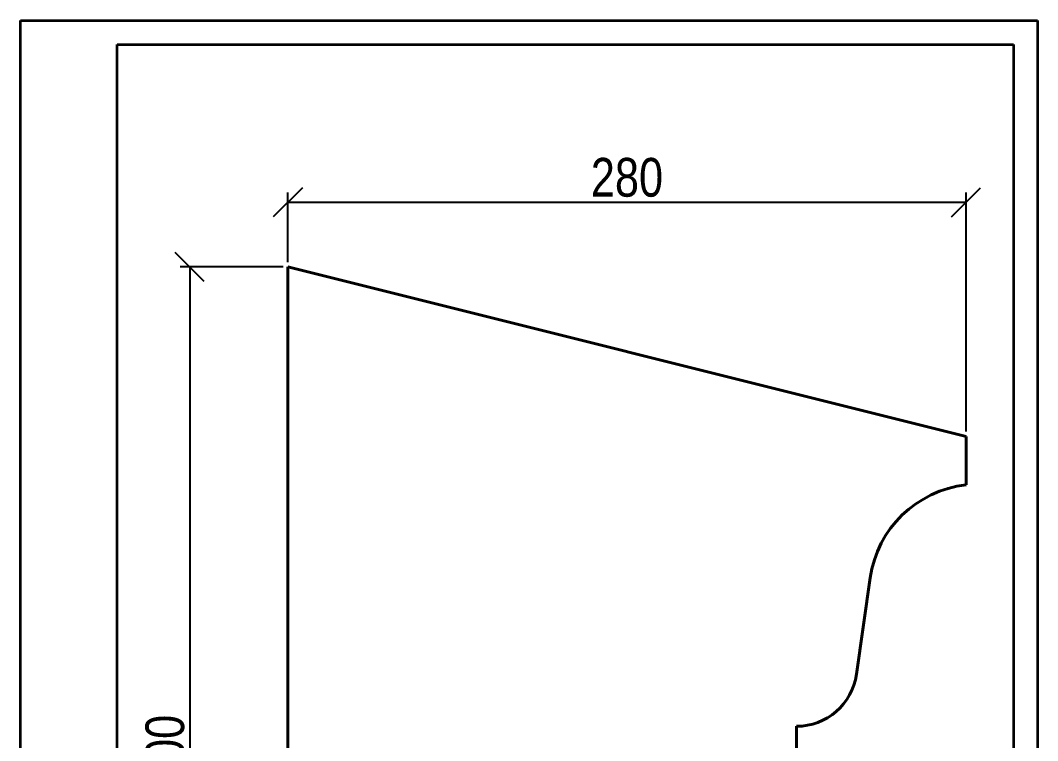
# Model space of a CAD drawing. Header units: millimetres. Extents: x 0 to 420, y 0 to 594.
# Drawn here: x 0 to 420, y 296.6 to 594 of the extents above; entities that cross this region are included whole.
import ezdxf

# ---------------------------------------------------------------- set-up
doc = ezdxf.new("R2010")
doc.units = ezdxf.units.MM
doc.layers.get('0').update_dxf_attribs({"lineweight": 35})
doc.layers.add('архио', color=252, linetype='Continuous', lineweight=40)
doc.layers.add('Размеры', color=5, linetype='Continuous', lineweight=9)
doc.styles.add('Размер', font='ARIAL.TTF', dxfattribs={"width": 0.8})
doc.dimstyles.new('M 1-1_h16_(M 1-4)', dxfattribs={"dimtxt": 16, "dimasz": 12, "dimexe": 4, "dimexo": 2, "dimgap": 2, "dimtad": 1, "dimdec": 0, "dimtxsty": 'Размер', "dimblk": 'OBLIQUE', "dimcen": 2.5, "dimadec": 0, "dimazin": 0, "dimtfac": 1, "dimtdec": 0, "dimtmove": 0, "dimatfit": 3, "dimfxl": 0, "dimarcsym": 0})

# ---------------------------------------------------------------- blocks, each defined once
blk = doc.blocks.new('A$C49AA496E')
for p, q in [((-5.684341886080801e-14, -2.788019628496841e-07), (-5.684341886080801e-14, 296.999999721198)), ((-5.684341886080801e-14, 296.999999721198), (210, 296.999999721198)), ((210, 296.999999721198), (210, -2.788019628496841e-07)), ((20, 4.999999721198037), (20, 291.999999721198)), ((20, 291.999999721198), (205, 291.9999997211971)), ((205, 291.999999721198), (205, 4.999999721198037))]:
    blk.add_line(p, q)
blk = doc.blocks.new('_Oblique')
at = {"color": 0, "linetype": 'ByBlock', "lineweight": -2}
blk.add_line((-0.5, -0.5), (0.5, 0.5), dxfattribs=at)
blk = doc.blocks.new('*D43')
at = {"layer": 'Defpoints', "color": 0}
for p in [(390.4397524414853, 518.9236713349082), (110.4397524480191, 492.2148211915346), (390.4397524414853, 422.2148211914928)]:
    blk.add_point(p, dxfattribs=at)
at = {"layer": 'Размеры', "color": 0, "lineweight": -2}
for p, q in [((110.4397524480191, 494.2148211915346), (110.4397524480191, 522.9236713349082)), ((390.4397524414853, 424.2148211914928), (390.4397524414853, 522.9236713349082)), ((110.4397524480191, 518.9236713349082), (390.4397524414853, 518.9236713349082))]:
    blk.add_line(p, q, dxfattribs=at)
at = {"layer": 'Размеры', "color": 0, "lineweight": -2, "xscale": 12, "yscale": 12, "zscale": 12, "rotation": 180}
blk.add_blockref('_Oblique', (110.4397524480191, 518.9236713349082), dxfattribs=at)
at = {"layer": 'Размеры', "color": 0, "lineweight": -2, "xscale": 12, "yscale": 12, "zscale": 12}
blk.add_blockref('_Oblique', (390.4397524414853, 518.9236713349082), dxfattribs=at)
at = {"layer": 'Размеры', "color": 0, "insert": (250.4397524447522, 529.0928391384554), "char_height": 16, "attachment_point": 5, "style": 'Размер'}
blk.add_mtext('280', dxfattribs=at)
blk = doc.blocks.new('*D44')
at = {"layer": 'Defpoints', "color": 0}
for p in [(110.4397524480191, 492.2148211915346), (69.919576592878, 92.5835552402141), (110.4397524480191, 92.58355524021408)]:
    blk.add_point(p, dxfattribs=at)
at = {"layer": 'Размеры', "color": 0, "lineweight": -2}
for p, q in [((108.4397524480191, 492.2148211915346), (65.9195765928781, 492.2148211915346)), ((69.9195765928781, 492.2148211915346), (69.919576592878, 92.5835552402141)), ((108.4397524480191, 92.58355524021408), (65.919576592878, 92.5835552402141))]:
    blk.add_line(p, q, dxfattribs=at)
at = {"layer": 'Размеры', "color": 0, "lineweight": -2, "xscale": 12, "yscale": 12, "zscale": 12}
for p, rotation in [((69.9195765928781, 492.2148211915346), 90), ((69.919576592878, 92.5835552402141), 270)]:
    blk.add_blockref('_Oblique', p, dxfattribs=dict(at, rotation=rotation))
at = {"layer": 'Размеры', "color": 0, "insert": (59.75040878933094, 292.3991882158743), "char_height": 16, "attachment_point": 5, "rotation": 90, "style": 'Размер'}
blk.add_mtext('400', dxfattribs=at)

msp = doc.modelspace()

# ---------------------------------------------------------------- linework, layer by layer
at = {"layer": 'архио'}
for p, q in [((110.4397524480191, 92.58355524021408), (110.4397524480191, 492.2148211915346)), ((110.4397524480191, 492.2148211915346), (390.4397524414853, 422.2148211914928)), ((390.4397524414853, 422.2148211914928), (390.4397524414853, 402.2148211914928)), ((350.8936141082268, 363.8744595187736), (345.1871281374661, 324.0385028768387)), ((320.4397524433334, 302.5835552394847), (320.4397524433261, 222.5835552394956))]:
    msp.add_line(p, q, dxfattribs=at)
for centre, radius, start, end in [((395.4388903576364, 357.4933652660156), 44.99999999999033, 96.37826573149265, 171.8478608693529), ((320.4397524433334, 327.5835552394938), 25.00000000001026, 270, 351.8478608693529)]:
    msp.add_arc(centre, radius, start, end, dxfattribs=at)

# ---------------------------------------------------------------- block references
at = {"xscale": 2, "yscale": 2, "zscale": 2}
msp.add_blockref('A$C49AA496E', (1.13686837721616e-13, 5.576039256993681e-07), dxfattribs=at)

# ---------------------------------------------------------------- dimensions: what is measured, and where the dimension line sits
at = {"layer": 'Размеры'}
dim = msp.add_linear_dim(base=(390.4397524414853, 518.9236713349082), p1=(110.4397524480191, 492.2148211915346), p2=(390.4397524414853, 422.2148211914928), dimstyle='M 1-1_h16_(M 1-4)', override={"dimfxl": 0.18}, dxfattribs=at)
dim.commit()
dim.dimension.update_dxf_attribs({"geometry": '*D43', "text_midpoint": (250.4397524447522, 529.0928391384554)})
dim = msp.add_linear_dim(base=(69.919576592878, 92.5835552402141), p1=(110.4397524480191, 492.2148211915346), p2=(110.4397524480191, 92.58355524021408), angle=90, dimstyle='M 1-1_h16_(M 1-4)', override={"dimfxl": 0.18}, dxfattribs=at)
dim.commit()
dim.dimension.update_dxf_attribs({"geometry": '*D44', "text_midpoint": (59.75040878933094, 292.3991882158743)})

doc.saveas('drawing.dxf')
